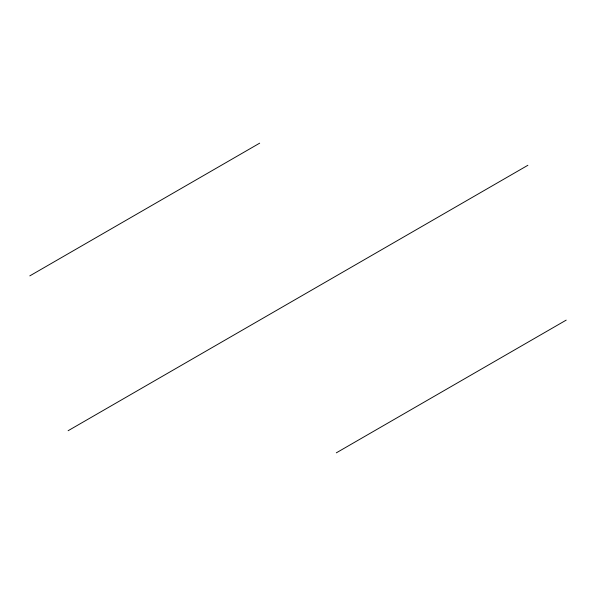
<?xml version="1.0" encoding="UTF-8"?>
<svg xmlns="http://www.w3.org/2000/svg" width="596" height="596" viewBox="0 0 596 596"><rect width="100%" height="100%" fill="white"/><g stroke="black" fill="none" stroke-linecap="round" stroke-linejoin="round"><path stroke-width="0.89" d="M29.8 275.881L259.685 143.159M68.115 430.722L527.885 165.278M336.315 452.841L566.2 320.119"/></g></svg>
